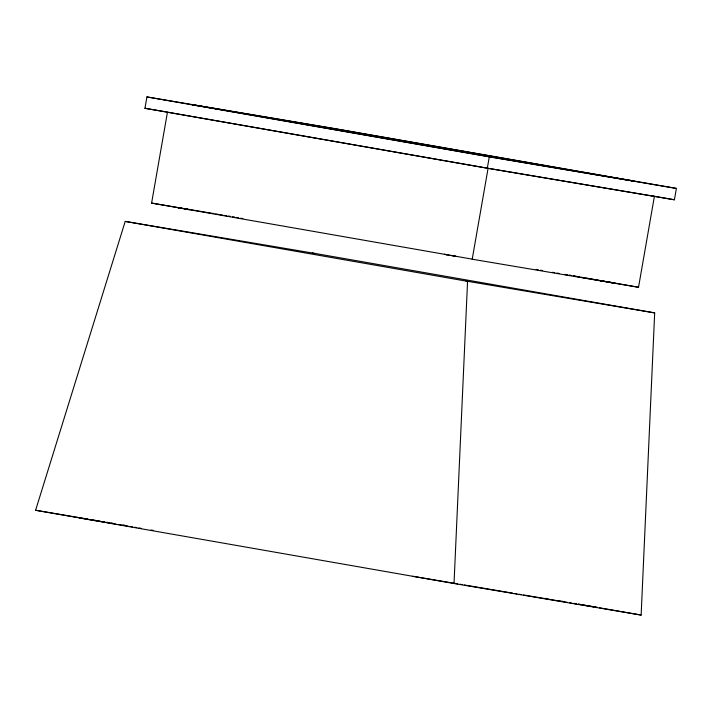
<?xml version="1.0" encoding="UTF-8"?>
<svg xmlns="http://www.w3.org/2000/svg" width="712" height="712" viewBox="0 0 712 712"><rect width="100%" height="100%" fill="white"/><g stroke="black" fill="none" stroke-linecap="round" stroke-linejoin="round"><path stroke-width="1.07" d="M454.025 583.52L467.562 281.347L125.214 221.405L35.6 510.264L454.025 583.52L641.138 615.07L654.675 312.897L312.328 252.965M144.954 108.295L146.939 96.93L334.053 128.48L676.4 188.422L674.415 199.787L487.311 168.228L144.954 108.295L166.839 111.98M472.982 259.275L151.594 203.089L167.462 112.158L488.085 168.29L654.399 196.343L638.531 287.265L472.207 259.221L488.085 168.29M487.311 168.228L489.286 156.863L676.4 188.422M633.876 181.106L490.835 156.987L191.964 104.655L334.996 128.783L634.143 181.16M151.594 203.089L213.965 213.609M215.602 213.947L218.344 214.339M219.964 214.686L222.722 215.077M224.333 215.425L226.514 215.789M228.196 216.003L230.377 216.377M232.566 216.742L234.755 217.107M236.348 217.445L238.529 217.819M240.709 218.184L242.899 218.557M125.214 221.405L313.903 253.258M465.986 281.044L654.675 312.897M35.6 510.264L88.119 519.119M90.308 519.484L100.161 521.148M102.35 521.513L104.539 521.887M106.72 522.252L108.909 522.626M111.099 522.991L113.288 523.365M123.14 525.02L125.321 525.394M79.744 517.98L115.931 524.085M118.13 524.45L128 526.115M130.189 526.488L132.387 526.853M134.577 527.227L136.775 527.601M138.965 527.966L141.163 528.34M151.033 530.004L153.222 530.369M412.746 576.284L457.709 583.867M459.908 584.232L462.097 584.605M464.295 584.97L512.551 593.114M514.74 593.479L516.93 593.852M519.128 594.226L521.317 594.591M523.516 594.965L567.384 602.361M569.573 602.735L571.772 603.1M573.961 603.473L576.159 603.838M578.349 604.212L596.994 607.354M605.093 281.436L600.688 280.679L601.355 280.795M609.036 282.148L606.17 281.649M610.246 282.353L612.053 282.664L609.383 282.183M448.756 255.074L444.35 254.309L447.02 254.789M146.939 96.93L489.286 156.863M653.634 196.147L674.415 199.787M565.212 274.432L567.402 274.814M569.591 275.197L571.781 275.58M573.97 275.962L579.443 276.923M581.633 277.306L583.822 277.689M586.012 278.072L588.192 278.454M590.382 278.837L638.531 287.265M536.1 269.412L538.29 269.795M540.479 270.177L542.669 270.56M552.521 272.287L554.71 272.669M556.9 273.052L559.089 273.435M564.563 274.396L566.752 274.779M568.941 275.161L571.131 275.544M573.32 275.927L575.51 276.309M577.699 276.692L616.022 283.403M183.509 208.634L178.08 207.69L181.133 208.233M184.007 208.741L189.436 209.675L186.384 209.132M449.833 255.279L455.707 256.293L453.046 255.822M545.508 598.338L547.697 598.721M557.888 600.501L560.086 600.884M561.937 601.222L564.465 601.649M573.988 603.331L576.515 603.758M578.375 604.096L580.894 604.524M582.754 604.862L597.323 607.407M599.513 607.79L641.138 615.07M602.21 280.955L603.358 281.151"/></g></svg>
